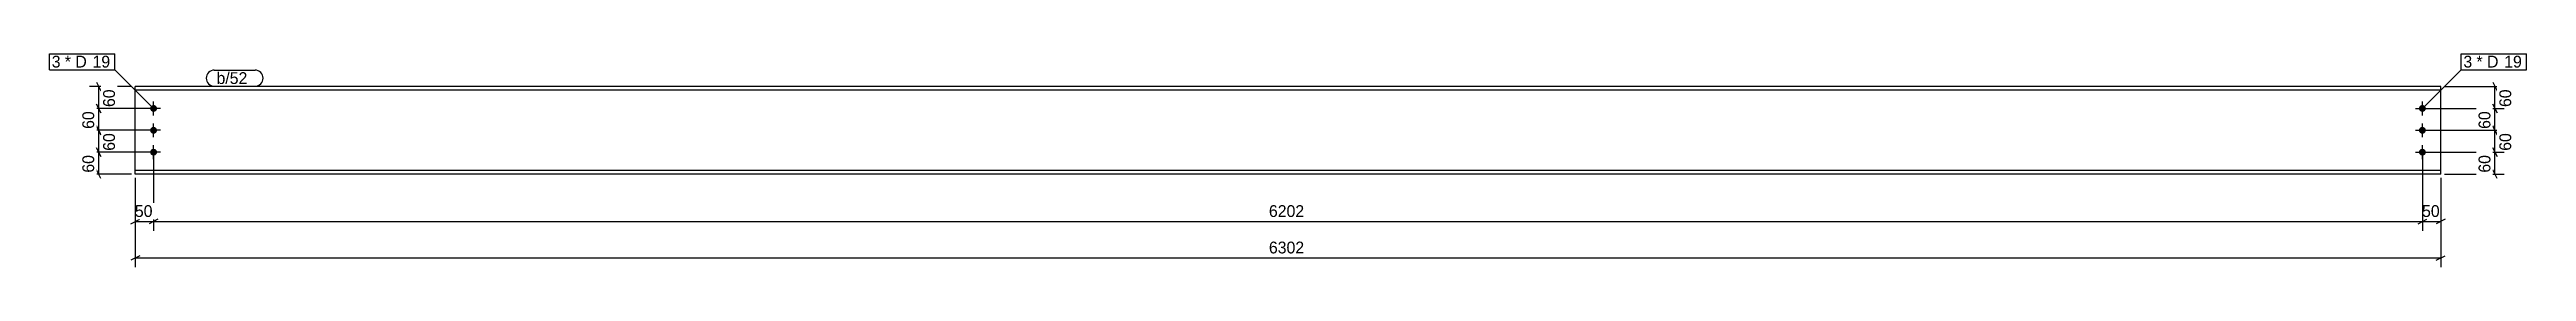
# Model space of a CAD drawing. Header units: millimetres. Extents: x 32 to 6803, y 32 to 618.
import ezdxf

# ---------------------------------------------------------------- set-up
doc = ezdxf.new("R2010")
doc.units = ezdxf.units.MM
doc.styles.add('Comic Sans MS', font='COMIC.TTF', dxfattribs={"height": 0.2})

msp = doc.modelspace()

# ---------------------------------------------------------------- hatches: boundary and pattern name
at = {"linetype": 'Continuous'}
for points in [[(306.9, 467.6, -1), (325.9, 467.6, -1)], [(6508.6, 467.6, -1), (6527.6, 467.6, -1)], [(306.9, 407.6, -1), (325.9, 407.6, -1)], [(6508.6, 407.6, -1), (6527.6, 407.6, -1)], [(306.9, 347.6, -1), (325.9, 347.6, -1)], [(6508.6, 347.6, -1), (6527.6, 347.6, -1)]]:
    msp.add_hatch(color=3, dxfattribs=at).paths.add_polyline_path(points)

# ---------------------------------------------------------------- linework, layer by layer
at = {"color": 8, "linetype": 'Continuous'}
for p, q in [((256.4, 527.6), (140.8, 527.6)), ((160.4, 539.6), (172.4, 515.6)), ((172.4, 455.6), (160.4, 479.6)), ((166.4, 467.6), (166.4, 527.6)), ((6578.1, 527.6), (6744.8, 527.6)), ((6710.4, 539.6), (6722.4, 515.6)), ((6722.4, 455.6), (6710.4, 479.6)), ((6716.4, 467.6), (6716.4, 527.6)), ((306.4, 467.6), (140.8, 467.6)), ((306.4, 407.6), (140.8, 407.6)), ((160.4, 419.6), (172.4, 395.6)), ((166.4, 347.6), (166.4, 407.6)), ((6528.1, 467.6), (6744.8, 467.6)), ((6528.1, 407.6), (6742, 407.6)), ((6722.4, 395.6), (6710.4, 419.6)), ((306.4, 347.6), (140.8, 347.6)), ((172.4, 335.6), (160.4, 359.6)), ((6528.1, 347.6), (6744.8, 347.6)), ((6722.4, 335.6), (6710.4, 359.6)), ((256.4, 287.6), (138, 287.6)), ((172.4, 275.6), (160.4, 299.6)), ((266.4, 277.6), (266.4, 132)), ((316.4, 337.6), (316.4, 132)), ((316.4, 337.6), (316.4, 132)), ((6518.1, 337.6), (6518.1, 132)), ((6568.1, 277.6), (6568.1, 132)), ((6578.1, 287.6), (6742, 287.6)), ((6722.4, 275.6), (6710.4, 299.6)), ((254.4, 151.6), (278.4, 163.6)), ((266.4, 157.6), (316.4, 157.6)), ((328.4, 163.6), (304.4, 151.6)), ((328.4, 163.6), (304.4, 151.6)), ((6506.1, 151.6), (6530.1, 163.6)), ((6518.1, 157.6), (6568.1, 157.6)), ((6580.1, 163.6), (6556.1, 151.6)), ((278.4, 63.6), (254.4, 51.6)), ((266.4, 57.6), (6568.1, 57.6)), ((6556.1, 51.6), (6580.1, 63.6))]:
    msp.add_line(p, q, dxfattribs=at)
at = {"color": 7, "linetype": 'Continuous'}
for p, q in [((266.4, 287.6), (266.4, 527.6)), ((6568.1, 527.6), (266.4, 527.6)), ((6568.1, 517.8), (266.4, 517.8)), ((6568.1, 287.6), (6568.1, 527.6)), ((6568.1, 297.4), (266.4, 297.4)), ((6568.1, 287.6), (266.4, 287.6))]:
    msp.add_line(p, q, dxfattribs=at)
at = {"color": 3, "linetype": 'Continuous'}
for p, q in [((316.4, 448.6), (316.4, 486.6)), ((6518.1, 448.6), (6518.1, 486.6)), ((335.4, 467.6), (297.4, 467.6)), ((335.4, 407.6), (297.4, 407.6)), ((316.4, 388.6), (316.4, 426.6)), ((6499.1, 467.6), (6537.1, 467.6)), ((6499.1, 407.6), (6537.1, 407.6)), ((6518.1, 388.6), (6518.1, 426.6)), ((335.4, 347.6), (297.4, 347.6)), ((316.4, 328.6), (316.4, 366.6)), ((6499.1, 347.6), (6537.1, 347.6)), ((6518.1, 328.6), (6518.1, 366.6))]:
    msp.add_line(p, q, dxfattribs=at)

# ---------------------------------------------------------------- wipeouts: each hides what was drawn before it
at = {"color": 0}
for points in [[(64.1, 579.7), (64.1, 611.7), (38, 611.7), (38, 579.7)], [(6656.3, 579.7), (6656.3, 611.7), (6630.2, 611.7), (6630.2, 579.7)]]:
    msp.add_wipeout(points, dxfattribs=at)

# ---------------------------------------------------------------- next in the draw order: wipeouts: each hides what was drawn before it
for points in [[(64.1, 579.7), (64.1, 611.7), (38, 611.7), (38, 579.7)], [(6656.3, 579.7), (6656.3, 611.7), (6630.2, 611.7), (6630.2, 579.7)], [(587.7, 534.6), (587.7, 566.6), (488.4, 566.6), (488.4, 534.6)], [(217.2, 530.1), (172.4, 530.1), (172.4, 465.1), (217.2, 465.1)], [(6767.2, 530.1), (6722.4, 530.1), (6722.4, 465.1), (6767.2, 465.1)], [(217.2, 410.1), (172.4, 410.1), (172.4, 345.1), (217.2, 345.1)], [(6575.6, 163.6), (6575.6, 208.4), (6510.7, 208.4), (6510.7, 163.6)], [(3475.8, 63.6), (3475.8, 108.4), (3358.7, 108.4), (3358.7, 63.6)]]:
    msp.add_wipeout(points, dxfattribs=at)

# ---------------------------------------------------------------- next in the draw order: linework, layer by layer
at = {"color": 7, "linetype": 'Continuous'}
for p, q in [((32, 573.7), (32, 617.7)), ((6624.2, 573.7), (6624.2, 617.7)), ((6518.1, 467.6), (6624.2, 573.7))]:
    msp.add_line(p, q, dxfattribs=at)
at = {"color": 8, "linetype": 'Continuous'}
for p, q in [((160.4, 479.6), (172.4, 455.6)), ((6710.4, 479.6), (6722.4, 455.6)), ((306.4, 467.6), (138, 467.6)), ((306.4, 407.6), (138, 407.6)), ((172.4, 395.6), (160.4, 419.6)), ((166.4, 407.6), (166.4, 467.6)), ((6528.1, 467.6), (6742, 467.6)), ((6716.4, 407.6), (6716.4, 467.6)), ((306.4, 347.6), (138, 347.6)), ((160.4, 359.6), (172.4, 335.6)), ((166.4, 287.6), (166.4, 347.6)), ((6518.1, 337.6), (6518.1, 132)), ((6568.1, 277.6), (6568.1, 32)), ((316.4, 157.6), (6518.1, 157.6)), ((6506.1, 151.6), (6530.1, 163.6))]:
    msp.add_line(p, q, dxfattribs=at)

# ---------------------------------------------------------------- next in the draw order: texts
at = {"color": 3, "style": 'Comic Sans MS'}
for p in [(210.8, 471.5), (6760.8, 471.5), (210.8, 351.5)]:
    msp.add_text('60', height=32.38, rotation=90.00021, dxfattribs=at).set_placement(p)
for s, p in [('50', (6517.1, 170)), ('6302', (3365.1, 70))]:
    msp.add_text(s, height=32.38, dxfattribs=at).set_placement(p)

# ---------------------------------------------------------------- next in the draw order: wipeouts: each hides what was drawn before it
at = {"color": 0}
for points in [[(139.9, 579.7), (139.9, 611.7), (73.7, 611.7), (73.7, 579.7)], [(6732.1, 579.7), (6732.1, 611.7), (6665.9, 611.7), (6665.9, 579.7)], [(587.7, 534.6), (587.7, 566.6), (488.4, 566.6), (488.4, 534.6)]]:
    msp.add_wipeout(points, dxfattribs=at)

# ---------------------------------------------------------------- next in the draw order: linework, layer by layer
at = {"color": 7, "linetype": 'Continuous'}
for p, q in [((482.4, 572.6), (593.7, 572.6)), ((482.4, 528.6), (593.7, 528.6))]:
    msp.add_line(p, q, dxfattribs=at)
for centre, start, end in [((482.4, 550.6), 90, 270), ((593.7, 550.6), 270, 90)]:
    msp.add_arc(centre, 22, start, end, dxfattribs=at)

# ---------------------------------------------------------------- next in the draw order: texts
at = {"color": 3, "style": 'Comic Sans MS'}
msp.add_text('b/52', height=32.38, dxfattribs=at).set_placement((488.4, 534.6))

# ---------------------------------------------------------------- next in the draw order: wipeouts: each hides what was drawn before it
at = {"color": 0}
for points in [[(139.9, 579.7), (139.9, 611.7), (73.7, 611.7), (73.7, 579.7)], [(6732.1, 579.7), (6732.1, 611.7), (6665.9, 611.7), (6665.9, 579.7)], [(160.4, 470.1), (115.6, 470.1), (115.6, 405.1), (160.4, 405.1)], [(6710.4, 470.1), (6665.6, 470.1), (6665.6, 405.1), (6710.4, 405.1)], [(160.4, 350.1), (115.6, 350.1), (115.6, 285.1), (160.4, 285.1)], [(323.9, 163.6), (323.9, 208.4), (258.9, 208.4), (258.9, 163.6)], [(3475.8, 163.6), (3475.8, 208.4), (3358.7, 208.4), (3358.7, 163.6)]]:
    msp.add_wipeout(points, dxfattribs=at)

# ---------------------------------------------------------------- next in the draw order: linework, layer by layer
at = {"color": 8, "linetype": 'Continuous'}
for p, q in [((6528.1, 407.6), (6744.8, 407.6)), ((6710.4, 419.6), (6722.4, 395.6)), ((6716.4, 347.6), (6716.4, 407.6)), ((266.4, 277.6), (266.4, 32))]:
    msp.add_line(p, q, dxfattribs=at)

# ---------------------------------------------------------------- next in the draw order: texts
at = {"color": 3, "style": 'Comic Sans MS'}
for s, height, p in [('3', 32.4, (38, 579.7)), ('3', 32.4, (6630.2, 579.7)), ('50', 32.38, (265.3, 170)), ('6202', 32.38, (3365.1, 170))]:
    msp.add_text(s, height=height, dxfattribs=at).set_placement(p)
for p in [(154, 411.5), (6704, 411.5), (154, 291.5)]:
    msp.add_text('60', height=32.38, rotation=90.00021, dxfattribs=at).set_placement(p)

# ---------------------------------------------------------------- next in the draw order: wipeouts: each hides what was drawn before it
at = {"color": 0}
for points in [[(194.7, 579.7), (194.7, 611.7), (149.5, 611.7), (149.5, 579.7)], [(6786.9, 579.7), (6786.9, 611.7), (6741.7, 611.7), (6741.7, 579.7)]]:
    msp.add_wipeout(points, dxfattribs=at)

# ---------------------------------------------------------------- next in the draw order: wipeouts: each hides what was drawn before it
for points in [[(194.7, 579.7), (194.7, 611.7), (149.5, 611.7), (149.5, 579.7)], [(6786.9, 579.7), (6786.9, 611.7), (6741.7, 611.7), (6741.7, 579.7)], [(6767.2, 410.1), (6722.4, 410.1), (6722.4, 345.1), (6767.2, 345.1)]]:
    msp.add_wipeout(points, dxfattribs=at)

# ---------------------------------------------------------------- next in the draw order: linework, layer by layer
at = {"color": 7, "linetype": 'Continuous'}
for p, q in [((32, 617.7), (210.3, 617.7)), ((210.3, 573.7), (210.3, 617.7)), ((6624.2, 617.7), (6802.5, 617.7)), ((6802.5, 573.7), (6802.5, 617.7)), ((32, 573.7), (210.3, 573.7)), ((316.4, 467.6), (210.3, 573.7)), ((6624.2, 573.7), (6802.5, 573.7))]:
    msp.add_line(p, q, dxfattribs=at)
at = {"color": 8, "linetype": 'Continuous'}
for p, q in [((6528.1, 347.6), (6742, 347.6)), ((6710.4, 359.6), (6722.4, 335.6)), ((6716.4, 287.6), (6716.4, 347.6))]:
    msp.add_line(p, q, dxfattribs=at)

# ---------------------------------------------------------------- next in the draw order: texts
at = {"color": 3, "style": 'Comic Sans MS'}
for s, p in [('* D', (73.7, 579.7)), ('19', (149.5, 579.7)), ('* D', (6665.9, 579.7)), ('19', (6741.7, 579.7))]:
    msp.add_text(s, height=32.38, dxfattribs=at).set_placement(p)
msp.add_text('60', height=32.38, rotation=90.00021, dxfattribs=at).set_placement((6760.8, 351.5))

# ---------------------------------------------------------------- next in the draw order: wipeouts: each hides what was drawn before it
at = {"color": 0}
msp.add_wipeout([(6710.4, 350.1), (6665.6, 350.1), (6665.6, 285.1), (6710.4, 285.1)], dxfattribs=at)

# ---------------------------------------------------------------- next in the draw order: texts
at = {"color": 3, "style": 'Comic Sans MS'}
msp.add_text('60', height=32.38, rotation=90.00021, dxfattribs=at).set_placement((6704, 291.5))

doc.saveas('drawing.dxf')
